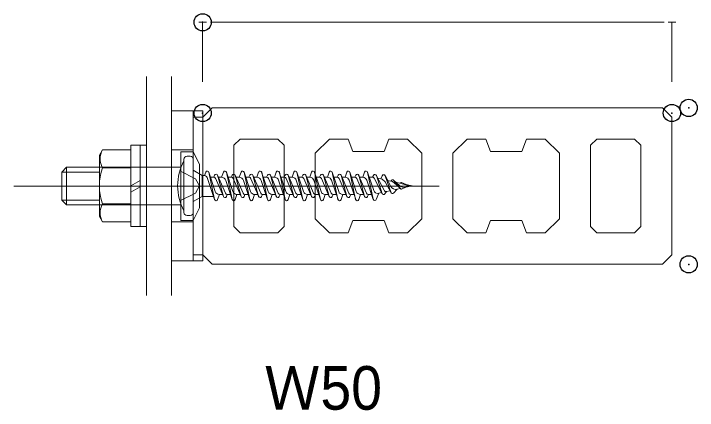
# Model space of a CAD drawing. Units: millimetres, scale not verified. Extents: x -1200 to 1200, y -500 to 500.
# Drawn here: x 717.38 to 739.24, y -85.73 to -73.06 of the extents above; entities that cross this region are included whole.
import ezdxf
from ezdxf.enums import TextEntityAlignment as Align

# ---------------------------------------------------------------- set-up
doc = ezdxf.new("R2010")
doc.units = ezdxf.units.MM
doc.header["$LTSCALE"] = 1.1
doc.header["$PDMODE"] = 32
doc.header["$PDSIZE"] = 0.55
for name, color, linetype, lineweight in [('0-0_一般', 7, 'Continuous', 9), ('0-1_0', 7, 'Continuous', 9), ('0-4_ルーバー', 7, 'Continuous', 9), ('0-8_背面金物', 7, 'Continuous', 9)]:
    doc.layers.add(name, color=color, linetype=linetype, lineweight=lineweight)
doc.layers.add('0-A_Defpoints', color=7, linetype='Continuous')
doc.styles.add('Osaka', font='')
doc.styles.get('Osaka').set_extended_font_data('Osaka')

# ---------------------------------------------------------------- blocks, each defined once
blk = doc.blocks.new('グループ-46-1')
at = {"layer": '0-4_ルーバー'}
for points in [[(134710.58, 175340.98), (134703.13, 175348.43), (134343.13, 175348.43), (134335.58, 175340.88), (134335.58, 175230.98), (134343.13, 175223.43), (134703.13, 175223.43), (134710.58, 175230.88)], [(134395.59, 175248.43), (134365.58, 175248.43), (134360.58, 175253.43), (134360.58, 175318.43), (134365.58, 175323.43), (134395.59, 175323.43), (134400.59, 175318.43), (134400.59, 175253.43)], [(134451.85, 175248.43), (134436.84, 175248.43), (134425.59, 175259.68), (134425.59, 175312.18), (134436.84, 175323.43), (134451.85, 175323.43), (134455.6, 175313.43), (134480.6, 175313.43), (134484.35, 175323.43), (134499.35, 175323.43), (134510.6, 175312.18), (134510.6, 175259.68), (134499.35, 175248.43), (134484.35, 175248.43), (134480.6, 175258.43), (134455.6, 175258.43)], [(134620.62, 175259.68), (134609.37, 175248.43), (134594.36, 175248.43), (134590.61, 175258.43), (134565.61, 175258.43), (134561.86, 175248.43), (134546.86, 175248.43), (134535.61, 175259.68), (134535.61, 175312.18), (134546.86, 175323.43), (134561.86, 175323.43), (134565.61, 175313.43), (134590.61, 175313.43), (134594.36, 175323.43), (134609.37, 175323.43), (134620.62, 175312.18)], [(134645.62, 175253.43), (134645.62, 175318.43), (134650.62, 175323.43), (134680.63, 175323.43), (134685.63, 175318.43), (134685.63, 175253.43), (134680.63, 175248.43), (134650.62, 175248.43)]]:
    blk.add_lwpolyline(points, close=True, dxfattribs=at)
blk = doc.blocks.new('_DOT')
at = {"layer": '0-1_0'}
for p, q in [((-2.5, 0), (-5, 0)), ((-1.25, 0), (1.25, 0))]:
    blk.add_line(p, q, dxfattribs=at)
blk = doc.blocks.new('グループ-1328-1')
at = {"layer": '0-8_背面金物'}
for p, q in [((134253.06, 175300.84), (134226.81, 175300.84)), ((134226.81, 175270.84), (134226.81, 175300.84)), ((134253.06, 175300.84), (134318.22, 175300.84)), ((134253.06, 175274.59), (134223.06, 175274.59)), ((134253.06, 175270.84), (134226.81, 175270.84)), ((134253.06, 175270.84), (134318.06, 175270.84))]:
    blk.add_line(p, q, dxfattribs=at)
for points in [[(134328.06, 175258.34), (134328.06, 175313.34), (134318.06, 175313.34), (134318.06, 175258.34)], [(134328.06, 175258.34), (134328.06, 175313.34), (134333.06, 175303.34), (134333.06, 175268.34)]]:
    blk.add_lwpolyline(points, close=True, dxfattribs=at)
for points in [[(134253.06, 175297.09), (134223.06, 175297.09), (134226.81, 175300.84)], [(134223.06, 175297.09), (134223.06, 175274.59), (134226.81, 175270.84)]]:
    blk.add_lwpolyline(points, dxfattribs=at)
blk = doc.blocks.new('グループ-1329-1')
at = {"layer": '0-8_背面金物'}
for p, q in [((134255.58, 175314.89), (134253.06, 175310.53)), ((134278.06, 175314.89), (134255.58, 175314.89)), ((134278.06, 175253.53), (134278.06, 175318.53)), ((134290.56, 175318.53), (134278.06, 175318.53)), ((134285.56, 175253.53), (134285.56, 175318.53)), ((134290.56, 175253.53), (134290.56, 175318.53)), ((134253.06, 175310.53), (134253.06, 175261.53)), ((134278.06, 175300.46), (134255.58, 175300.46)), ((134278.06, 175286.03), (134285.56, 175290.36)), ((134278.06, 175281.03), (134285.56, 175285.36)), ((134278.06, 175271.59), (134255.58, 175271.59)), ((134290.56, 175253.53), (134278.06, 175253.53))]:
    blk.add_line(p, q, dxfattribs=at)
blk.add_lwpolyline([(134278.06, 175257.16), (134255.58, 175257.16), (134253.06, 175261.53)], dxfattribs=at)
for centre, radius, start, end in [((134268.08, 175307.68), 14.43, 150, 210), ((134295.63, 175286.03), 42.57, 160.1809, 199.8191), ((134268.08, 175264.38), 14.43, 150, 210)]:
    blk.add_arc(centre, radius, start, end, dxfattribs=at)
blk = doc.blocks.new('グループ-1330-1')
at = {"layer": '0-8_背面金物'}
for p, q in [((134328.06, 175341.03), (134335.56, 175341.03)), ((134310.56, 175314.78), (134328.06, 175314.78)), ((134310.56, 175257.28), (134328.06, 175257.28)), ((134328.06, 175231.03), (134335.56, 175231.03))]:
    blk.add_line(p, q, dxfattribs=at)
for points in [[(134310.56, 175226.03), (134310.56, 175346.03), (134335.56, 175346.03), (134335.56, 175226.03)], [(134328.06, 175346.03), (134335.56, 175346.03), (134335.56, 175226.03), (134328.06, 175226.03)]]:
    blk.add_lwpolyline(points, close=True, dxfattribs=at)
blk = doc.blocks.new('グループ-1331-1')
at = {"layer": '0-8_背面金物'}
for p, q in [((134325.56, 175309.78), (134323.06, 175309.78)), ((134320.56, 175264.78), (134320.56, 175307.28)), ((134328.06, 175264.78), (134328.06, 175307.28)), ((134317.29, 175298.03), (134329.87, 175291.75)), ((134328.06, 175298.53), (134335.16, 175294.43)), ((134336.28, 175294.43), (134335.16, 175294.43)), ((134337.03, 175294.31), (134338.06, 175297.06)), ((134339.18, 175292.8), (134345.1, 175275.04)), ((134340.45, 175297.01), (134345.61, 175281.53)), ((134345.06, 175275.18), (134340.49, 175296.87)), ((134341.83, 175292.88), (134344.38, 175292.88)), ((134344.38, 175292.88), (134345.14, 175294.61)), ((134347.45, 175294.61), (134353.76, 175280.16)), ((134352.12, 175277.61), (134347.51, 175294.44)), ((134348.21, 175292.88), (134350.57, 175292.88)), ((134348.22, 175292.88), (134350.77, 175292.88)), ((134350.57, 175292.88), (134352.15, 175297.06)), ((134354.54, 175297.01), (134359.7, 175281.53)), ((134359.15, 175275.18), (134354.58, 175296.87)), ((134355.92, 175292.88), (134358.47, 175292.88)), ((134358.47, 175292.88), (134359.23, 175294.61)), ((134361.55, 175294.61), (134367.86, 175280.16)), ((134366.22, 175277.61), (134361.61, 175294.44)), ((134362.31, 175292.88), (134364.67, 175292.88)), ((134362.31, 175292.88), (134364.86, 175292.88)), ((134364.67, 175292.88), (134366.25, 175297.06)), ((134368.64, 175297.01), (134373.8, 175281.53)), ((134373.25, 175275.18), (134368.68, 175296.87)), ((134370.02, 175292.88), (134372.57, 175292.88)), ((134372.57, 175292.88), (134373.33, 175294.61)), ((134375.61, 175294.61), (134381.91, 175280.16)), ((134380.27, 175277.61), (134375.67, 175294.44)), ((134376.37, 175292.88), (134378.73, 175292.88)), ((134376.41, 175292.88), (134378.96, 175292.88)), ((134378.73, 175292.88), (134380.31, 175297.06)), ((134382.7, 175297.01), (134387.85, 175281.53)), ((134387.31, 175275.18), (134382.74, 175296.87)), ((134384.08, 175292.88), (134386.63, 175292.88)), ((134386.63, 175292.88), (134387.38, 175294.61)), ((134389.71, 175294.61), (134396.01, 175280.16)), ((134394.37, 175277.61), (134389.77, 175294.44)), ((134390.47, 175292.88), (134393.02, 175292.88)), ((134393.02, 175292.88), (134394.39, 175297.01)), ((134396.8, 175297.01), (134401.95, 175281.53)), ((134401.41, 175275.18), (134396.84, 175296.87)), ((134398.18, 175292.88), (134400.73, 175292.88)), ((134400.73, 175292.88), (134401.48, 175294.61)), ((134403.81, 175294.61), (134410.11, 175280.16)), ((134408.47, 175277.61), (134403.87, 175294.44)), ((134404.57, 175292.88), (134407.12, 175292.88)), ((134407.12, 175292.88), (134408.49, 175297.01)), ((134410.9, 175297.01), (134416.05, 175281.53)), ((134415.51, 175275.18), (134410.94, 175296.87)), ((134412.28, 175292.88), (134414.83, 175292.88)), ((134414.83, 175292.88), (134415.58, 175294.61)), ((134417.91, 175294.61), (134424.21, 175280.16)), ((134422.57, 175277.61), (134417.97, 175294.44)), ((134418.67, 175292.88), (134421.22, 175292.88)), ((134421.22, 175292.88), (134422.59, 175297.01)), ((134425, 175297.01), (134430.15, 175281.53)), ((134429.61, 175275.18), (134425.04, 175296.87)), ((134426.38, 175292.88), (134428.93, 175292.88)), ((134428.93, 175292.88), (134429.68, 175294.61)), ((134432.01, 175294.61), (134438.31, 175280.16)), ((134436.67, 175277.61), (134432.07, 175294.44)), ((134432.77, 175292.88), (134435.32, 175292.88)), ((134435.32, 175292.88), (134436.69, 175297.01)), ((134439.1, 175297.01), (134444.25, 175281.53)), ((134443.71, 175275.18), (134439.14, 175296.87)), ((134440.48, 175292.88), (134443.03, 175292.88)), ((134443.03, 175292.88), (134443.78, 175294.61)), ((134446.11, 175294.61), (134452.41, 175280.16)), ((134450.77, 175277.61), (134446.17, 175294.44)), ((134446.87, 175292.88), (134449.42, 175292.88)), ((134449.42, 175292.88), (134450.79, 175297.01)), ((134453.2, 175297.01), (134458.35, 175281.53)), ((134457.81, 175275.18), (134453.24, 175296.87)), ((134454.58, 175292.88), (134457.13, 175292.88)), ((134457.13, 175292.88), (134457.88, 175294.61)), ((134466.51, 175280.17), (134460.21, 175294.61)), ((134464.87, 175277.61), (134460.27, 175294.44)), ((134460.97, 175292.88), (134463.52, 175292.88)), ((134463.52, 175292.88), (134464.89, 175297.01)), ((134467.3, 175297.01), (134472.22, 175282.36)), ((134471.91, 175275.35), (134467.34, 175296.87)), ((134471.31, 175292.88), (134468.69, 175292.88)), ((134471.31, 175292.88), (134471.99, 175294.4)), ((134474.27, 175294.47), (134480.5, 175282.47)), ((134479.07, 175279.73), (134474.35, 175294.28)), ((134478.01, 175291.58), (134479.01, 175294.14)), ((134481.31, 175294.28), (134485.97, 175285.59)), ((134486.24, 175280.56), (134481.39, 175294.11)), ((134329.87, 175291.75), (134332.91, 175286.03)), ((134345.8, 175292.05), (134352.18, 175277.44)), ((134354.09, 175290.34), (134359.19, 175275.04)), ((134359.97, 175291.89), (134366.28, 175277.44)), ((134368.19, 175290.34), (134373.29, 175275.04)), ((134373.89, 175292.2), (134380.33, 175277.44)), ((134382.25, 175290.34), (134387.34, 175275.04)), ((134388.13, 175291.89), (134394.43, 175277.44)), ((134396.29, 175290.52), (134401.44, 175275.04)), ((134402.23, 175291.89), (134408.53, 175277.44)), ((134410.39, 175290.52), (134415.54, 175275.04)), ((134416.33, 175291.89), (134422.63, 175277.44)), ((134424.49, 175290.52), (134429.64, 175275.04)), ((134430.43, 175291.89), (134436.73, 175277.44)), ((134438.59, 175290.52), (134443.74, 175275.04)), ((134444.53, 175291.89), (134450.83, 175277.44)), ((134452.69, 175290.52), (134457.84, 175275.04)), ((134458.63, 175291.89), (134464.93, 175277.44)), ((134466.81, 175290.51), (134471.94, 175275.21)), ((134472.67, 175292.05), (134479.07, 175279.73)), ((134475.48, 175292.14), (134478.01, 175291.58)), ((134481.33, 175289.13), (134486.32, 175280.39)), ((134483.4, 175290.38), (134485.93, 175289.82)), ((134485.93, 175289.82), (134486.4, 175290.44)), ((134492.81, 175286.22), (134487.96, 175290.58)), ((134488.07, 175290.47), (134493.79, 175283.59)), ((134493.86, 175283.52), (134488.25, 175288.62)), ((134493.45, 175288.15), (134493.85, 175288.53)), ((134494.56, 175288.64), (134501.35, 175285.65)), ((134497.9, 175287.17), (134503.06, 175286.03)), ((134329.87, 175280.3), (134332.91, 175286.03)), ((134482.6, 175281.49), (134485.34, 175282.1)), ((134490.88, 175283.33), (134488.04, 175280.2)), ((134490.88, 175283.33), (134493.45, 175283.9)), ((134494.56, 175283.41), (134497.9, 175284.88)), ((134497.9, 175284.88), (134503.06, 175286.03)), ((134317.29, 175274.03), (134329.87, 175280.3)), ((134328.06, 175273.53), (134335.16, 175277.63)), ((134348.88, 175279.18), (134347.5, 175275.04)), ((134348.88, 175279.18), (134351.42, 175279.18)), ((134355.26, 175279.18), (134354.5, 175277.44)), ((134355.26, 175279.18), (134357.81, 175279.18)), ((134362.97, 175279.18), (134361.59, 175275.04)), ((134362.21, 175279.18), (134365.52, 175279.18)), ((134369.36, 175279.18), (134368.6, 175277.44)), ((134369.36, 175279.18), (134371.91, 175279.18)), ((134377.07, 175279.18), (134375.69, 175275.04)), ((134376.27, 175279.18), (134379.58, 175279.18)), ((134383.42, 175279.18), (134382.66, 175277.44)), ((134383.42, 175279.18), (134385.97, 175279.18)), ((134391.13, 175279.18), (134389.75, 175275.04)), ((134391.13, 175279.18), (134393.68, 175279.18)), ((134397.52, 175279.18), (134396.76, 175277.44)), ((134397.52, 175279.18), (134400.07, 175279.18)), ((134405.23, 175279.18), (134403.85, 175275.04)), ((134405.23, 175279.18), (134407.78, 175279.18)), ((134411.62, 175279.18), (134410.86, 175277.44)), ((134411.62, 175279.18), (134414.17, 175279.18)), ((134419.33, 175279.18), (134417.95, 175275.04)), ((134419.33, 175279.18), (134421.88, 175279.18)), ((134425.72, 175279.18), (134424.96, 175277.44)), ((134425.72, 175279.18), (134428.27, 175279.18)), ((134433.43, 175279.18), (134432.05, 175275.04)), ((134433.43, 175279.18), (134435.98, 175279.18)), ((134439.82, 175279.18), (134439.06, 175277.44)), ((134439.82, 175279.18), (134442.37, 175279.18)), ((134447.53, 175279.18), (134446.15, 175275.04)), ((134447.53, 175279.18), (134450.08, 175279.18)), ((134453.92, 175279.18), (134453.16, 175277.44)), ((134453.92, 175279.18), (134456.47, 175279.18)), ((134461.63, 175279.18), (134460.25, 175275.04)), ((134461.63, 175279.18), (134464.18, 175279.18)), ((134468.03, 175279.18), (134467.26, 175277.43)), ((134468.03, 175279.18), (134470.61, 175279.18)), ((134476.25, 175280.08), (134474.33, 175275.16)), ((134476.25, 175280.08), (134478.62, 175280.61)), ((134482.6, 175281.49), (134481.23, 175279.57)), ((134323.06, 175262.28), (134325.56, 175262.28))]:
    blk.add_line(p, q, dxfattribs=at)
for points in [[(134344.24, 175277.63), (134335.16, 175277.63), (134335.16, 175294.43)], [(134489.74, 175288.98), (134494.3, 175287.97), (134501.35, 175285.65)]]:
    blk.add_lwpolyline(points, dxfattribs=at)
for centre, radius, start, end in [((134323.06, 175307.28), 2.5, 90, 180), ((134325.56, 175307.28), 2.5, 0, 90), ((134358.06, 175286.03), 42.5, 151.9275, 208.0725), ((134336.11, 175290.72), 3.71, 34.1152, 90), ((134339.25, 175296.61), 1.27, 11.8951, 159.3065), ((134344.38, 175291.24), 1.64, 23.5651, 90), ((134346.29, 175294.11), 1.27, 15.2955, 164.7045), ((134350.57, 175289.17), 3.71, 18.4239, 90), ((134353.34, 175296.61), 1.27, 11.8951, 159.3065), ((134358.47, 175291.24), 1.64, 23.5651, 90), ((134360.39, 175294.11), 1.27, 15.2955, 156.4349), ((134364.67, 175289.17), 3.71, 18.4239, 90), ((134367.44, 175296.61), 1.27, 11.8951, 159.3065), ((134372.57, 175291.24), 1.64, 23.5651, 90), ((134374.49, 175294.11), 1.27, 15.2955, 156.4349), ((134378.73, 175289.17), 3.71, 18.4239, 90), ((134381.5, 175296.61), 1.27, 11.8951, 159.3065), ((134386.63, 175291.24), 1.64, 23.5651, 90), ((134388.55, 175294.11), 1.27, 15.2955, 156.4349), ((134393.02, 175289.43), 3.45, 18.4239, 90), ((134395.6, 175296.61), 1.27, 11.8951, 161.5761), ((134400.73, 175291.24), 1.64, 23.5651, 90), ((134402.65, 175294.11), 1.27, 15.2955, 156.4349), ((134407.12, 175289.43), 3.45, 18.4239, 90), ((134409.7, 175296.61), 1.27, 11.8951, 161.5761), ((134414.83, 175291.24), 1.64, 23.5651, 90), ((134416.75, 175294.11), 1.27, 15.2955, 156.4349), ((134421.22, 175289.43), 3.45, 18.4239, 90), ((134423.8, 175296.61), 1.27, 11.8951, 161.5761), ((134428.93, 175291.24), 1.64, 23.5651, 90), ((134430.85, 175294.11), 1.27, 15.2955, 156.4349), ((134435.32, 175289.43), 3.45, 18.4239, 90), ((134437.9, 175296.61), 1.27, 11.8951, 161.5761), ((134443.03, 175291.24), 1.64, 23.5651, 90), ((134444.95, 175294.11), 1.27, 15.2955, 156.4349), ((134449.42, 175289.43), 3.45, 18.4239, 90), ((134452, 175296.61), 1.27, 11.8951, 161.5761), ((134457.13, 175291.24), 1.64, 23.5651, 90), ((134459.05, 175294.11), 1.27, 15.2955, 156.4349), ((134463.52, 175289.41), 3.47, 18.5648, 90), ((134466.1, 175296.61), 1.27, 11.9876, 161.5761), ((134471.31, 175291.34), 1.53, 27.4452, 90), ((134473.15, 175293.89), 1.27, 17.9663, 156.1481), ((134480.2, 175293.68), 1.27, 19.6919, 158.6831), ((134476.91, 175286.61), 5.09, 29.7006, 77.5), ((134484.83, 175284.86), 5.09, 47.7278, 77.5), ((134487.25, 175289.78), 1.07, 39.766, 142.366), ((134494.3, 175288.05), 0.653, 66.1672, 132.9139), ((134475.5, 175283.46), 3.46, 198.5648, 282.5), ((134482.19, 175283.35), 1.9, 207.4452, 282.5), ((134489.91, 175287.7), 4.48, 208.1432, 282.5), ((134496.66, 175290.5), 5.76, 228.0402, 282.5), ((134494.3, 175284), 0.653, 219.766, 293.8328), ((134348.88, 175282.62), 3.45, 198.4239, 270), ((134353.34, 175277.94), 1.27, 195.2955, 336.4349), ((134355.26, 175280.82), 1.64, 203.5651, 270), ((134362.97, 175282.62), 3.45, 198.4239, 270), ((134367.44, 175277.94), 1.27, 195.2955, 336.4349), ((134369.36, 175280.82), 1.64, 203.5651, 270), ((134377.07, 175282.62), 3.45, 198.4239, 270), ((134381.5, 175277.94), 1.27, 195.2955, 336.4349), ((134383.42, 175280.82), 1.64, 203.5651, 270), ((134391.13, 175282.62), 3.45, 198.4239, 270), ((134395.6, 175277.94), 1.27, 195.2955, 336.4349), ((134397.52, 175280.82), 1.64, 203.5651, 270), ((134405.23, 175282.62), 3.45, 198.4239, 270), ((134409.7, 175277.94), 1.27, 195.2955, 336.4349), ((134411.62, 175280.82), 1.64, 203.5651, 270), ((134419.33, 175282.62), 3.45, 198.4239, 270), ((134423.8, 175277.94), 1.27, 195.2955, 336.4349), ((134425.72, 175280.82), 1.64, 203.5651, 270), ((134433.43, 175282.62), 3.45, 198.4239, 270), ((134437.9, 175277.94), 1.27, 195.2955, 336.4349), ((134439.82, 175280.82), 1.64, 203.5651, 270), ((134447.53, 175282.62), 3.45, 198.4239, 270), ((134452, 175277.94), 1.27, 195.2955, 336.4349), ((134453.92, 175280.82), 1.64, 203.5651, 270), ((134461.63, 175282.62), 3.45, 198.4239, 270), ((134466.1, 175277.94), 1.27, 195.2955, 336.1481), ((134468.03, 175280.83), 1.66, 203.5651, 270), ((134480.2, 175280.31), 1.27, 188.4874, 324.2893), ((134487.25, 175280.92), 1.07, 199.6919, 317.6833), ((134346.3, 175275.44), 1.27, 191.8951, 341.5761), ((134360.39, 175275.44), 1.27, 191.8951, 341.5761), ((134374.49, 175275.44), 1.27, 191.8951, 341.5761), ((134388.55, 175275.44), 1.27, 191.8951, 341.5761), ((134402.65, 175275.44), 1.27, 191.8951, 341.5761), ((134416.75, 175275.44), 1.27, 191.8951, 341.5761), ((134430.85, 175275.44), 1.27, 191.8951, 341.5761), ((134444.95, 175275.44), 1.27, 191.8951, 341.5761), ((134459.05, 175275.44), 1.27, 191.8951, 341.5761), ((134473.15, 175275.62), 1.27, 191.9876, 338.683), ((134323.06, 175264.78), 2.5, 180, 270), ((134325.56, 175264.78), 2.5, 270, 0)]:
    blk.add_arc(centre, radius, start, end, dxfattribs=at)
blk = doc.blocks.new('グループ-1332-1')
at = {"layer": '0-8_背面金物'}
blk.add_blockref('グループ-1331-1', (0, 0), dxfattribs=at)
blk = doc.blocks.new('グループ-1333-1')
at = {"layer": '0-8_背面金物'}
for p, q in [((134290.56, 175373.53), (134290.56, 175198.53)), ((134310.56, 175373.53), (134310.56, 175198.53))]:
    blk.add_line(p, q, dxfattribs=at)
blk = doc.blocks.new('グループ-1334-1')
at = {"layer": '0-8_背面金物'}
blk.add_line((134184.52, 175285.84), (134524.52, 175285.84), dxfattribs=at)
for name in ['グループ-1333-1', 'グループ-1330-1', 'グループ-1329-1', 'グループ-1328-1', 'グループ-1332-1']:
    blk.add_blockref(name, (0, 0), dxfattribs=at)

msp = doc.modelspace()

# ---------------------------------------------------------------- linework, layer by layer
at = {"layer": '0-0_一般'}
for p, q in [((723.422, -75.231), (723.422, -73.331)), ((737.922, -73.331), (723.923, -73.331)), ((738.423, -75.231), (738.423, -73.331))]:
    msp.add_line(p, q, dxfattribs=at)
at = {"layer": '0-A_Defpoints'}
for p in [(723.422, -73.331), (738.96, -76.068), (723.422, -76.231), (738.423, -76.231), (738.96, -81.068)]:
    msp.add_point(p, dxfattribs=at)

# ---------------------------------------------------------------- block references
at = {"layer": '0-0_一般', "xscale": 0.1001489, "yscale": 0.1001489, "rotation": 180}
msp.add_blockref('_DOT', (723.422, -73.331), dxfattribs=at)
at = {"layer": '0-0_一般', "xscale": 0.1001489, "yscale": 0.1001489}
msp.add_blockref('_DOT', (738.423, -73.331), dxfattribs=at)
at = {"layer": '0-4_ルーバー', "xscale": 0.04, "yscale": 0.04}
msp.add_blockref('グループ-46-1', (-4650, -7090), dxfattribs=at)
at = {"layer": '0-8_背面金物', "xscale": 0.04, "yscale": 0.04}
msp.add_blockref('グループ-1334-1', (-4650, -7090), dxfattribs=at)

# ---------------------------------------------------------------- texts
at = {"layer": '0-0_一般', "style": 'Osaka', "width": 0.95}
msp.add_text('Ｗ50', height=1.393, dxfattribs=at).set_placement((725.382, -86.131), align=Align.BOTTOM_LEFT)

doc.saveas('drawing.dxf')
